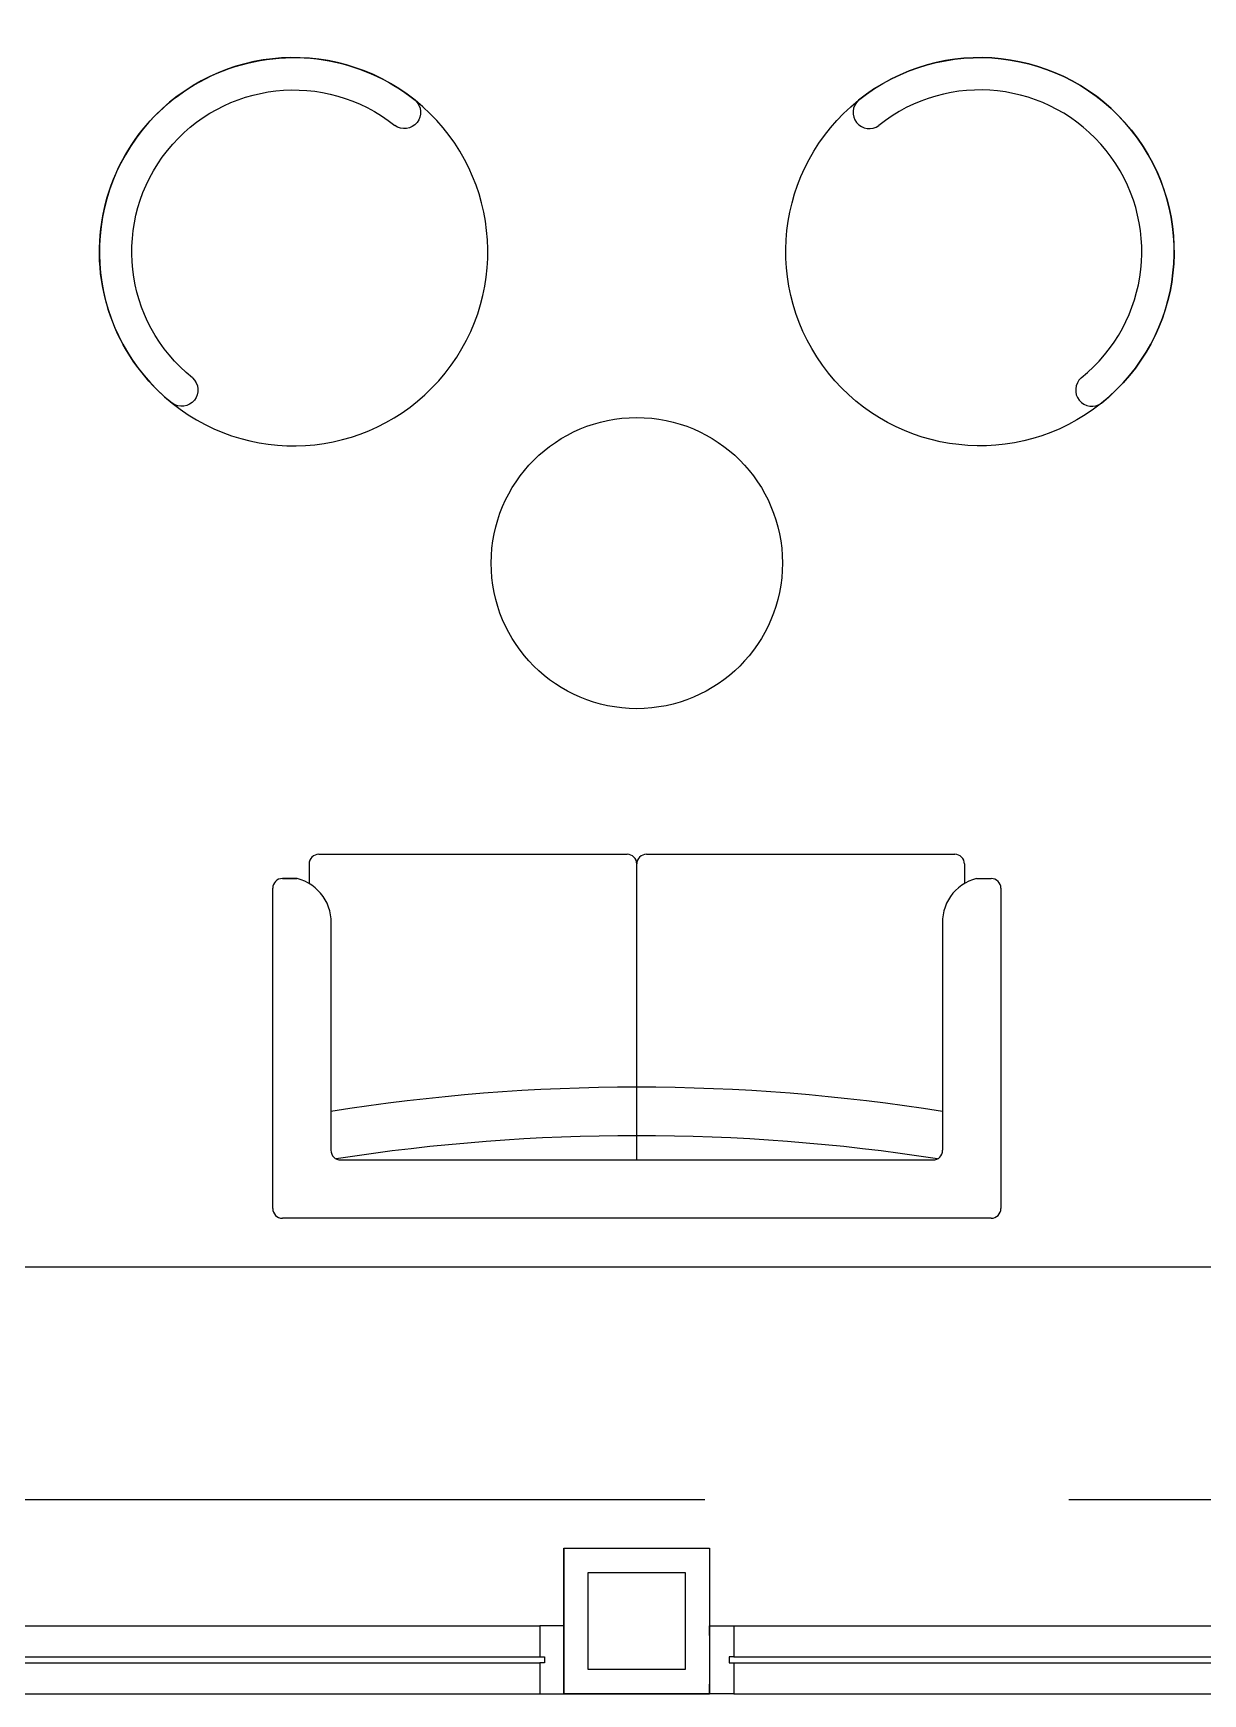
# Model space of a CAD drawing. Header units: millimetres. Extents: x 526420 to 928802, y 401925 to 509768.
# Drawn here: x 907689 to 910098, y 415979 to 419401 of the extents above; entities that cross this region are included whole.
import ezdxf

# ---------------------------------------------------------------- set-up
doc = ezdxf.new("R2010")
doc.units = ezdxf.units.MM
doc.header["$LTSCALE"] = 3000
doc.header["$MEASUREMENT"] = 0
doc.linetypes.add('DASHED2', pattern=[0.375, 0.25, -0.125])
for name, color, linetype in [('D-GJG', 7, 'CONTINUOUS'), ('D-WALL', 7, 'CONTINUOUS'), ('P-FURNI-A', 7, 'CONTINUOUS'), ('P-FURNI-I', 7, 'CONTINUOUS')]:
    doc.layers.add(name, color=color, linetype=linetype)

msp = doc.modelspace()

# ---------------------------------------------------------------- linework, layer by layer
at = {"layer": 'D-GJG', "color": 0, "ltscale": 2}
for p, q in [((905132.2, 416119.1), (908732.2, 416119.2)), ((908782.2, 416119.1), (908732.2, 416119.1)), ((908732.2, 416119.1), (908732.2, 416055.1)), ((908782.2, 416099), (908782.2, 416119.1)), ((909082.2, 416099.1), (909082.2, 416119.1)), ((909082.2, 416119.1), (909132.2, 416119.1)), ((909132.2, 416119.1), (912732.2, 416119.2)), ((909132.2, 416119.1), (909132.2, 416055.1)), ((905132.2, 416055.1), (908732.2, 416055.1)), ((908732.2, 416055.1), (908742.2, 416055.1)), ((908742.2, 416055.1), (908742.2, 416043.1)), ((909132.2, 416055.1), (909122.2, 416055.1)), ((909122.2, 416055.1), (909122.2, 416043.1)), ((909132.2, 416055.1), (912732.2, 416055.1)), ((905132.2, 416043.1), (908732.2, 416043.1)), ((908742.2, 416043.1), (908732.2, 416043.1)), ((908732.2, 416043.1), (908732.2, 415979.1)), ((909122.2, 416043.1), (909132.2, 416043.1)), ((909132.2, 416043.1), (909132.2, 415979.1)), ((909132.2, 416043.1), (912732.2, 416043.1)), ((908782.2, 415979.1), (908782.2, 415999.1)), ((909082.2, 415979.1), (909082.2, 415999.1)), ((905132.2, 415979.1), (908732.2, 415979.2)), ((908732.2, 415979.1), (908782.2, 415979.1)), ((909132.2, 415979.1), (909082.2, 415979.1)), ((909132.2, 415979.1), (912732.2, 415979.2))]:
    msp.add_line(p, q, dxfattribs=at)
at = {"layer": 'D-WALL', "color": 0, "ltscale": 100}
for p, q in [((908782.2, 416279.1), (909082.2, 416279.1)), ((908782.2, 416279.1), (908782.2, 415979.1)), ((908782.2, 416279.1), (909082.2, 416279.1)), ((908782.2, 415979.1), (908782.2, 416279.1)), ((909082.2, 416279.1), (909082.2, 415979.1)), ((909082.2, 416279.1), (909082.2, 415979.1)), ((908832.2, 416229.1), (909032.2, 416229.1)), ((908832.2, 416029.1), (908832.2, 416229.1)), ((909032.2, 416229.1), (909032.2, 416029.1)), ((909032.2, 416029.1), (908832.2, 416029.1)), ((908782.2, 415979.1), (909082.2, 415979.1)), ((909082.2, 415979.1), (908782.2, 415979.1))]:
    msp.add_line(p, q, dxfattribs=at)
at = {"layer": 'P-FURNI-A', "color": 0, "ltscale": 100}
msp.add_line((905002.2, 416859), (913572.2, 416859.1), dxfattribs=at)
at = {"layer": 'P-FURNI-I', "color": 0}
for p, q in [((908277.2, 417709), (908912.2, 417709)), ((908952.2, 417709), (909587.2, 417709)), ((908257.2, 417689), (908257.2, 417648.7)), ((908932.2, 417079), (908932.2, 417689)), ((909607.2, 417689), (909607.2, 417648.7)), ((908182.2, 416979), (908182.2, 417639)), ((908202.2, 417659), (908232.2, 417659)), ((908232.2, 417659), (908202.2, 417659)), ((909632.2, 417659), (909662.2, 417659)), ((909682.2, 417639), (909682.2, 416979)), ((908302.2, 417559), (908302.2, 417099)), ((909562.2, 417559), (909562.2, 417099)), ((908322.2, 417079), (909542.2, 417079)), ((909662.2, 416959), (908202.2, 416959))]:
    msp.add_line(p, q, dxfattribs=at)
at = {"layer": 'P-FURNI-I', "color": 0, "linetype": 'DASHED2', "ltscale": 2}
msp.add_line((913572.2, 416379.1), (905002.2, 416379), dxfattribs=at)
at = {"layer": 'P-FURNI-I', "color": 0, "ltscale": 2}
msp.add_circle((908932.2, 418309), 300, dxfattribs=at)
at = {"layer": 'P-FURNI-I', "color": 0}
for centre, radius, start, end in [((908277.2, 417689), 20, 90, 180), ((908912.2, 417689), 20, 0, 90), ((908952.2, 417689), 20, 90, 180), ((909587.2, 417689), 20, 0, 90), ((908202.2, 417639), 20, 90, 180), ((908209.3, 417568.4), 93.5, 354.2208, 75.7633), ((909655.2, 417568.4), 93.5, 104.2367, 185.7792), ((909662.2, 417639), 20, 0, 90), ((908932.2, 413235), 3994, 80.9245, 99.0755), ((908932.2, 413086.9), 4042.2, 81.1873, 98.8127), ((908322.2, 417099), 20, 180, 270), ((909542.2, 417099), 20, 270, 0), ((908202.2, 416979), 20, 180, 270), ((909662.2, 416979), 20, 270, 0)]:
    msp.add_arc(centre, radius, start, end, dxfattribs=at)
at = {"layer": 'P-FURNI-I', "color": 0, "ltscale": 5, "extrusion": (0, 0, -1)}
for centre, major_axis, start_param, end_param in [((908225.3, 418950.6), (-311.7, 250.7), 4.710621, 7.852214), ((908225.3, 418950.6), (-312.3, 250), -1.57015, 4.713035), ((908225.3, 418950.6), (-260, 208.6), 4.711934, 7.853526), ((908453.5, 419237.6), (-23.6, 23.6), 1.505397, 4.558262), ((907994.9, 418665.4), (-27.7, 18.6), 1.699493, 4.752358)]:
    msp.add_ellipse(centre, major_axis=major_axis, ratio=1, start_param=start_param, end_param=end_param, dxfattribs=at)
at = {"layer": 'P-FURNI-I', "color": 0, "ltscale": 5}
for centre, major_axis, start_param, end_param in [((909639.1, 418950.6), (312.9, 249.1), -1.567512583456114, 4.715672723723472), ((909639.1, 418950.6), (312.3, 249.9), -1.57013, 1.571462), ((909639.1, 418950.6), (260, 208.6), 4.712006, 7.853598), ((909411, 419237.6), (23.6, 23.6), 1.505397, 4.558262), ((909869.6, 418665.4), (27.8, 18.4), 1.706374, 4.759239)]:
    msp.add_ellipse(centre, major_axis=major_axis, ratio=1, start_param=start_param, end_param=end_param, dxfattribs=at)

doc.saveas('drawing.dxf')
